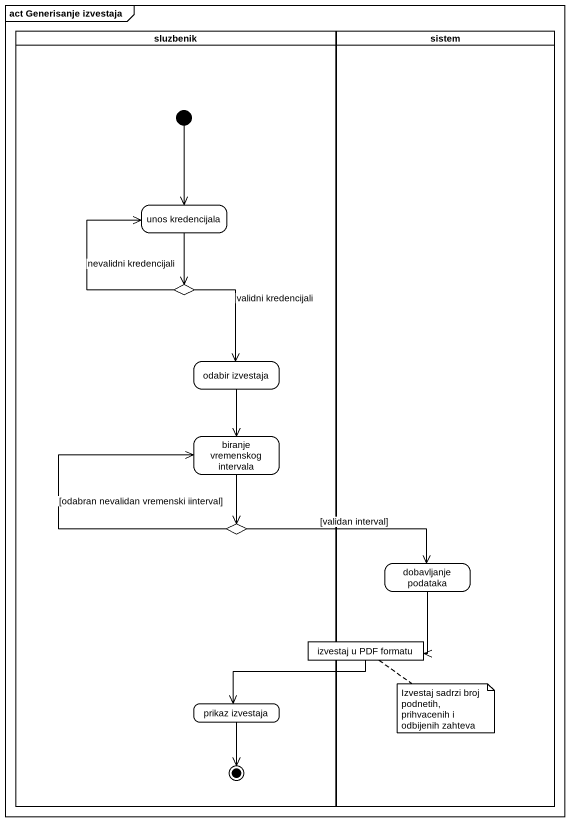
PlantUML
@startuml
mainframe act Generisanje izvestaja
hide empty description
state sluzbenik <<partition>> {
  state "unos kredencijala" as unos_kredencijala
  state choice1 <<choice>>
  state "odabir izvestaja" as odabir_izvestaja
  state "biranje vremenskog intervala" as biranje_vremenskog_intervala
  state choice2 <<choice>>
  state "prikaz izvestaja" as prikaz_izvestaja
  [*] --> unos_kredencijala
  prikaz_izvestaja --> [*]
}
state sistem <<partition>> {
  state "dobavljanje podataka" as dobavljanje_podataka
}
state "izvestaj u PDF formatu" as izvestaj_u_PDF_formatu <<object>>
unos_kredencijala --> choice1
choice1 -up-> unos_kredencijala : nevalidni kredencijali
choice1 --> odabir_izvestaja : validni kredencijali
odabir_izvestaja --> biranje_vremenskog_intervala
biranje_vremenskog_intervala --> choice2
choice2 -up-> biranje_vremenskog_intervala : [odabran nevalidan vremenski iinterval]
choice2 -right-> dobavljanje_podataka : [validan interval]
dobavljanje_podataka --> izvestaj_u_PDF_formatu
izvestaj_u_PDF_formatu -left-> prikaz_izvestaja
note bottom of izvestaj_u_PDF_formatu : Izvestaj sadrzi broj podnetih, prihvacenih i odbijenih zahteva
@enduml
